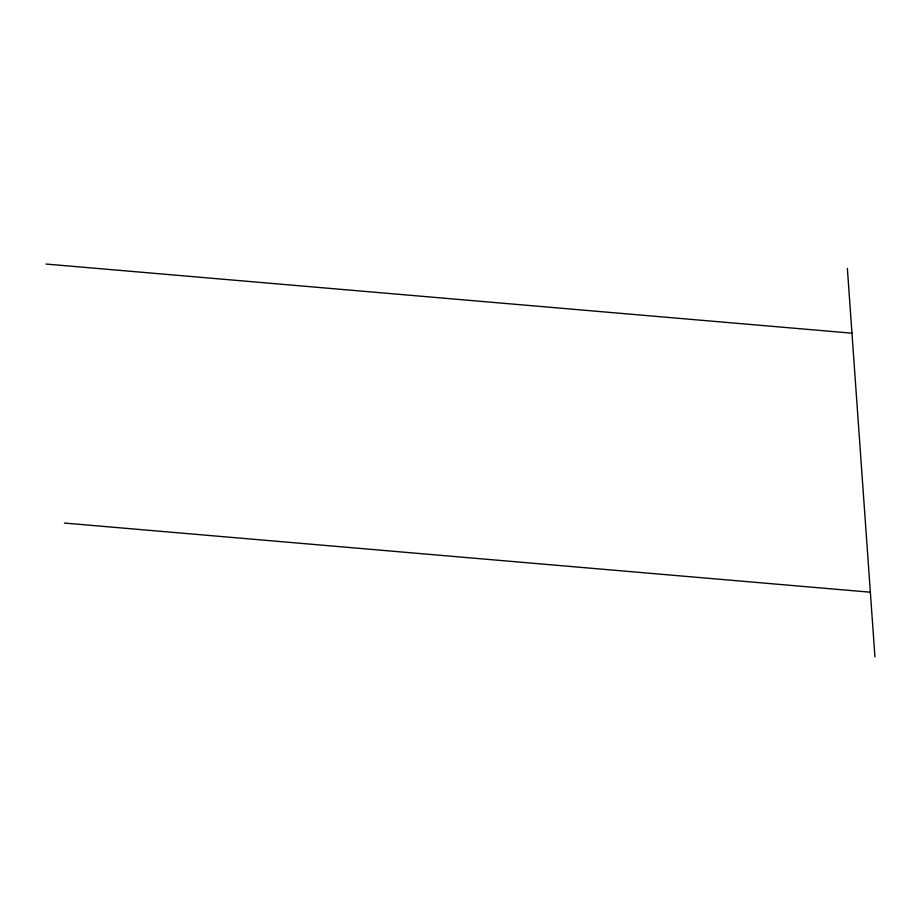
<?xml version="1.0" encoding="UTF-8"?>
<svg xmlns="http://www.w3.org/2000/svg" width="921" height="921" viewBox="0 0 921 921"><rect width="100%" height="100%" fill="white"/><g stroke="black" fill="none" stroke-linecap="round" stroke-linejoin="round"><path stroke-width="1.38" d="M46.05 264.051L851.96 333.183M64.435 523.059L870.357 592.203M847.366 268.425L874.95 656.949"/></g></svg>
